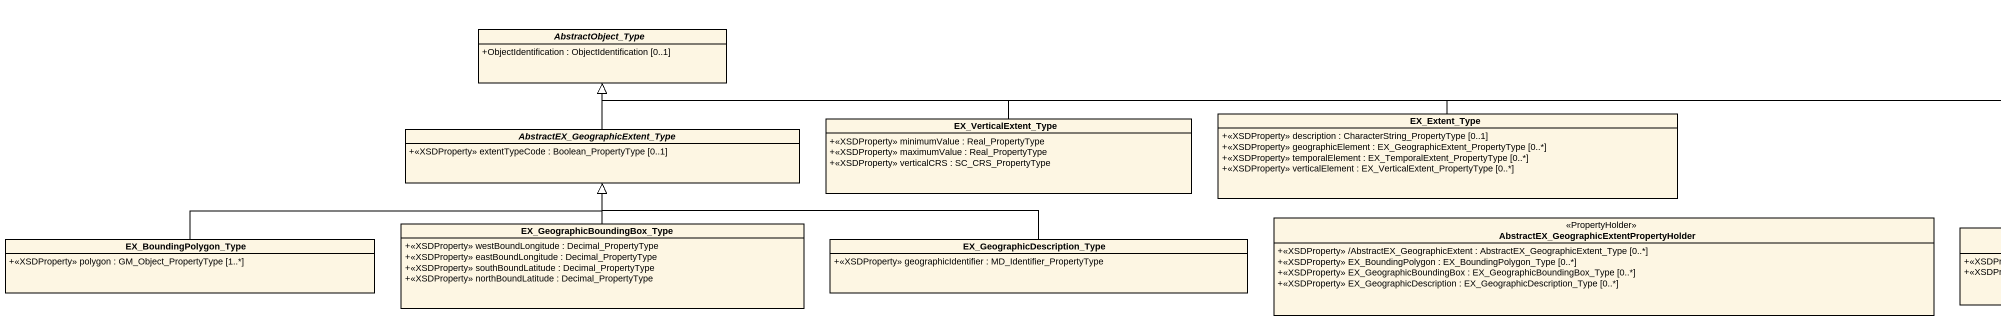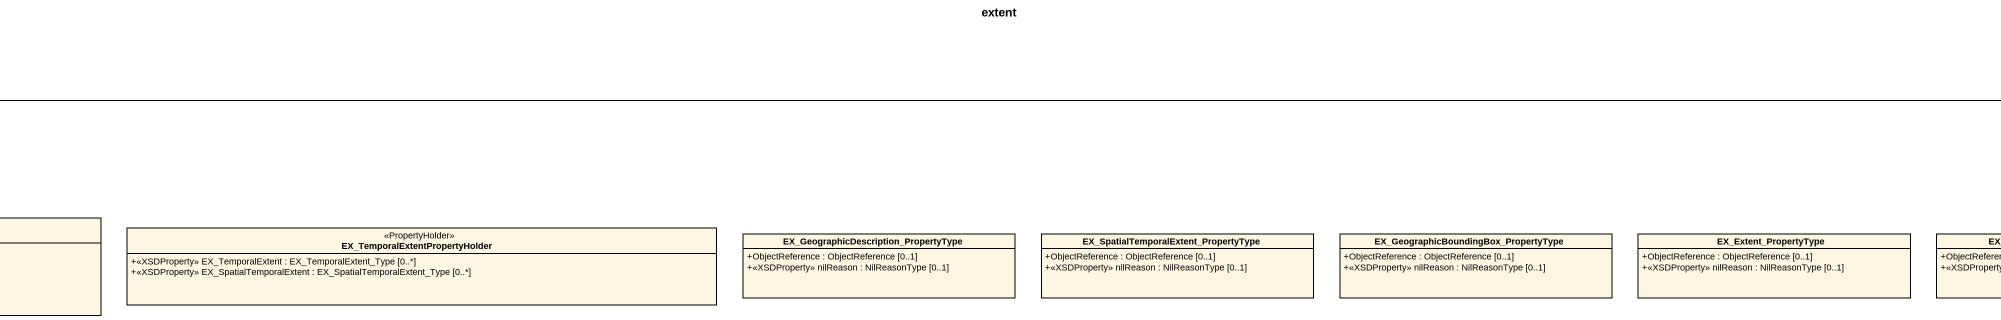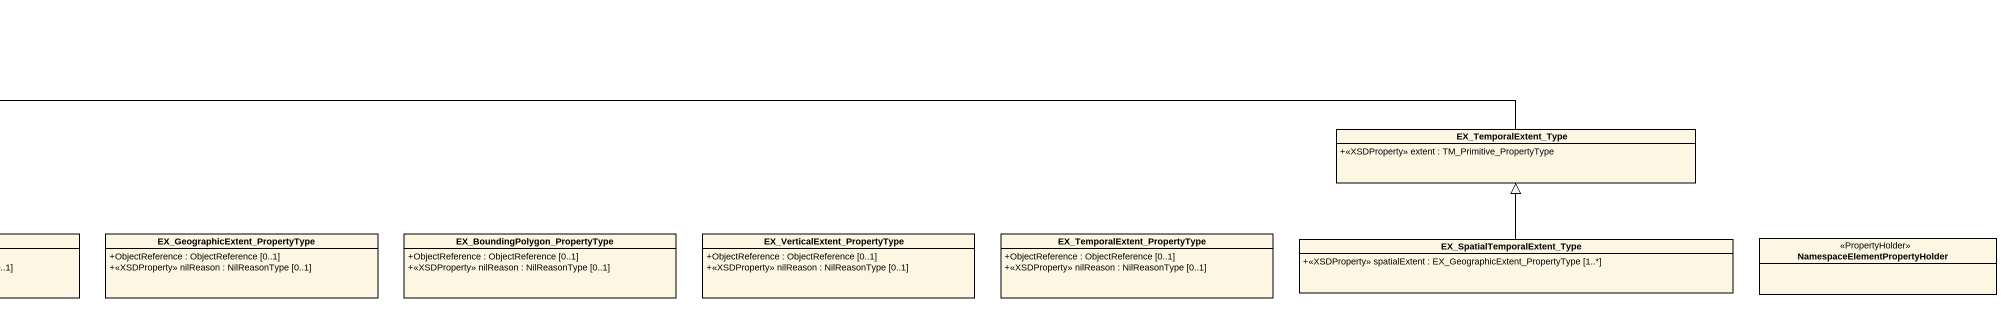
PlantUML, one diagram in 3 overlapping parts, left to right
@startuml
title extent
hide circle
hide empty members
skinparam classAttributeIconSize 0
abstract class AbstractObject_Type {
  +ObjectIdentification : ObjectIdentification [0..1]
}
class EX_VerticalExtent_Type {
  +<<XSDProperty>> minimumValue : Real_PropertyType
  +<<XSDProperty>> maximumValue : Real_PropertyType
  +<<XSDProperty>> verticalCRS : SC_CRS_PropertyType
}
class EX_Extent_Type {
  +<<XSDProperty>> description : CharacterString_PropertyType [0..1]
  +<<XSDProperty>> geographicElement : EX_GeographicExtent_PropertyType [0..*]
  +<<XSDProperty>> temporalElement : EX_TemporalExtent_PropertyType [0..*]
  +<<XSDProperty>> verticalElement : EX_VerticalExtent_PropertyType [0..*]
}
abstract class "AbstractEX_GeographicExtent_Type" as AbstractEX_GeographicExtent {
  +<<XSDProperty>> extentTypeCode : Boolean_PropertyType [0..1]
}
class EX_TemporalExtent_Type {
  +<<XSDProperty>> extent : TM_Primitive_PropertyType
}
class "EX_GeographicBoundingBox_Type" as EX_GeographicBoundingBox {
  +<<XSDProperty>> westBoundLongitude : Decimal_PropertyType
  +<<XSDProperty>> eastBoundLongitude : Decimal_PropertyType
  +<<XSDProperty>> southBoundLatitude : Decimal_PropertyType
  +<<XSDProperty>> northBoundLatitude : Decimal_PropertyType
}
class "AbstractEX_GeographicExtentPropertyHolder" as AbstractEX <<PropertyHolder>> {
  +<<XSDProperty>> /AbstractEX_GeographicExtent : AbstractEX_GeographicExtent_Type [0..*]
  +<<XSDProperty>> EX_BoundingPolygon : EX_BoundingPolygon_Type [0..*]
  +<<XSDProperty>> EX_GeographicBoundingBox : EX_GeographicBoundingBox_Type [0..*]
  +<<XSDProperty>> EX_GeographicDescription : EX_GeographicDescription_Type [0..*]
}
class "EX_TemporalExtentPropertyHolder" as EX_TemporalExtentPropertyHol <<PropertyHolder>> {
  +<<XSDProperty>> EX_TemporalExtent : EX_TemporalExtent_Type [0..*]
  +<<XSDProperty>> EX_SpatialTemporalExtent : EX_SpatialTemporalExtent_Type [0..*]
}
class "EX_GeographicDescription_PropertyType" as EX_GeographicDescription {
  +ObjectReference : ObjectReference [0..1]
  +<<XSDProperty>> nilReason : NilReasonType [0..1]
}
class "EX_SpatialTemporalExtent_PropertyType" as EX_SpatialTemporalExtent {
  +ObjectReference : ObjectReference [0..1]
  +<<XSDProperty>> nilReason : NilReasonType [0..1]
}
class "EX_GeographicBoundingBox_PropertyType" as EX_GeographicBoundingBox_2 {
  +ObjectReference : ObjectReference [0..1]
  +<<XSDProperty>> nilReason : NilReasonType [0..1]
}
class EX_Extent_PropertyType {
  +ObjectReference : ObjectReference [0..1]
  +<<XSDProperty>> nilReason : NilReasonType [0..1]
}
class "EX_GeographicExtent_PropertyType" as EX_GeographicExtent {
  +ObjectReference : ObjectReference [0..1]
  +<<XSDProperty>> nilReason : NilReasonType [0..1]
}
class "EX_BoundingPolygon_PropertyType" as EX_BoundingPolygon {
  +ObjectReference : ObjectReference [0..1]
  +<<XSDProperty>> nilReason : NilReasonType [0..1]
}
class "EX_VerticalExtent_PropertyType" as EX_VerticalExtent {
  +ObjectReference : ObjectReference [0..1]
  +<<XSDProperty>> nilReason : NilReasonType [0..1]
}
class "EX_TemporalExtent_PropertyType" as EX_TemporalExtent {
  +ObjectReference : ObjectReference [0..1]
  +<<XSDProperty>> nilReason : NilReasonType [0..1]
}
class EX_BoundingPolygon_Type {
  +<<XSDProperty>> polygon : GM_Object_PropertyType [1..*]
}
class "EX_GeographicDescription_Type" as EX_GeographicDescription_2 {
  +<<XSDProperty>> geographicIdentifier : MD_Identifier_PropertyType
}
class "EX_SpatialTemporalExtent_Type" as EX_SpatialTemporalExtent_2 {
  +<<XSDProperty>> spatialExtent : EX_GeographicExtent_PropertyType [1..*]
}
class "NamespaceElementPropertyHolder" as NamespaceElementPropertyHold <<PropertyHolder>>
EX_VerticalExtent_Type -left-|> AbstractObject_Type
EX_Extent_Type -left-|> AbstractObject_Type
AbstractEX_GeographicExtent -up-|> AbstractObject_Type
EX_TemporalExtent_Type -left-|> AbstractObject_Type
EX_GeographicBoundingBox -up-|> AbstractEX_GeographicExtent
EX_BoundingPolygon_Type -right-|> AbstractEX_GeographicExtent
EX_GeographicDescription_2 -left-|> AbstractEX_GeographicExtent
EX_SpatialTemporalExtent_2 -up-|> EX_TemporalExtent_Type
@enduml
